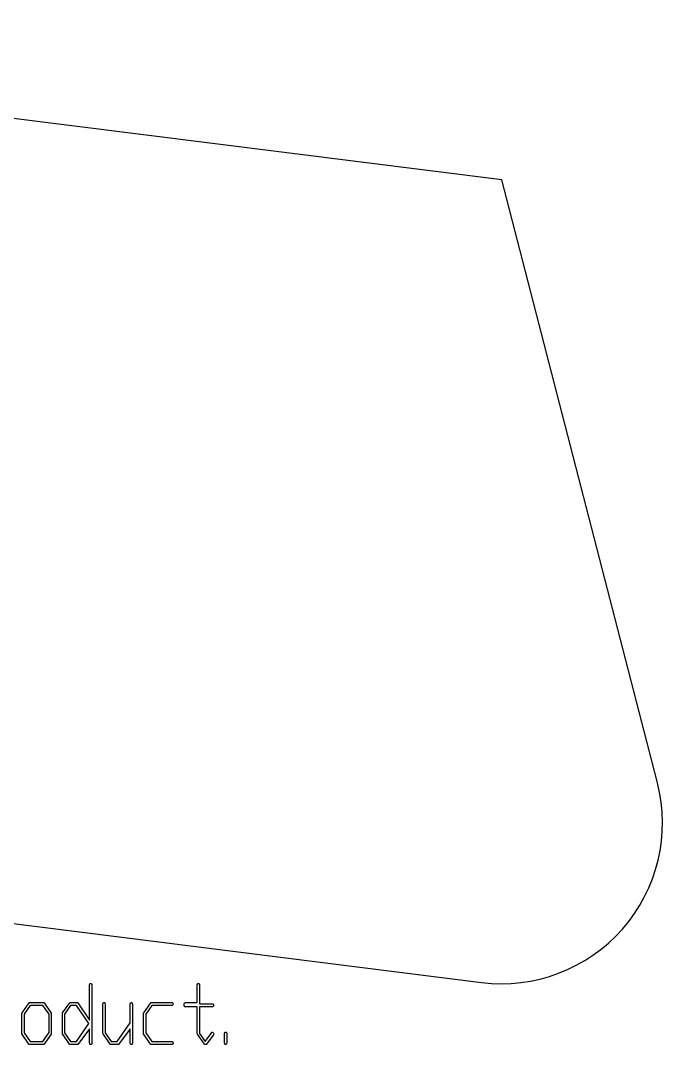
# Model space of a CAD drawing. Header units: millimetres. Extents: x -19355 to 19355, y -15837 to 11613.
# Drawn here: x 3902 to 19355, y -13078 to 11583 of the extents above; entities that cross this region are included whole.
import ezdxf

# ---------------------------------------------------------------- set-up
doc = ezdxf.new("R2010")
doc.units = ezdxf.units.MM

msp = doc.modelspace()

# ---------------------------------------------------------------- linework, layer by layer
at = {"color": 7, "linetype": 'Continuous'}
for p, q in [((15484, 7742), (-15000, 11583)), ((19232, -6774), (15484, 7742)), ((-15484, -7742), (15000, -11583))]:
    msp.add_line(p, q, dxfattribs=at)
at = {"color": 7, "linetype": 'Continuous', "flags": 128}
for points in [[(5612, -11616), (5616, -11623), (5618, -11634), (5620, -11648), (5620, -11665), (5620, -11665), (5620, -13047), (5620, -13047), (5617, -13060), (5611, -13070), (5604, -13077), (5593, -13078), (5593, -13078), (5583, -13076), (5574, -13069), (5569, -13056), (5567, -13037), (5567, -13037), (5567, -12697), (5567, -12697), (5282, -13077), (5282, -13077), (5272, -13078), (5272, -13078), (5093, -13078), (5093, -13078), (5085, -13070), (5085, -13070), (4911, -12824), (4911, -12824), (4910, -12804), (4910, -12804), (4910, -12327), (4910, -12327), (4916, -12313), (4916, -12313), (5090, -12071), (5090, -12071), (5104, -12067), (5104, -12067), (5275, -12069), (5275, -12069), (5286, -12075), (5286, -12075), (5567, -12489), (5567, -12489), (5567, -11632), (5567, -11632), (5570, -11622), (5575, -11614), (5580, -11609), (5586, -11605), (5586, -11605), (5602, -11608), (5612, -11616)], [(8204, -11617), (8207, -11625), (8210, -11636), (8211, -11651), (8212, -11670), (8212, -11670), (8212, -12102), (8212, -12102), (8531, -12102), (8531, -12102), (8539, -12107), (8545, -12113), (8549, -12121), (8552, -12132), (8552, -12132), (8550, -12147), (8543, -12160), (8538, -12166), (8529, -12170), (8519, -12172), (8506, -12173), (8506, -12173), (8212, -12173), (8212, -12173), (8212, -12811), (8212, -12811), (8351, -13002), (8351, -13002), (8506, -12790), (8506, -12790), (8513, -12785), (8521, -12784), (8521, -12784), (8531, -12786), (8542, -12795), (8549, -12808), (8552, -12825), (8552, -12825), (8549, -12843), (8549, -12843), (8370, -13075), (8370, -13075), (8364, -13078), (8354, -13078), (8354, -13078), (8343, -13078), (8343, -13078), (8333, -13067), (8333, -13067), (8160, -12830), (8160, -12830), (8158, -12811), (8158, -12811), (8158, -12173), (8158, -12173), (7862, -12173), (7862, -12173), (7856, -12172), (7851, -12167), (7847, -12159), (7843, -12148), (7843, -12148), (7840, -12133), (7839, -12120), (7839, -12120), (7841, -12101), (7846, -12083), (7852, -12076), (7860, -12071), (7871, -12068), (7886, -12067), (7886, -12067), (8158, -12067), (8158, -12067), (8158, -11633), (8158, -11633), (8161, -11622), (8166, -11614), (8171, -11609), (8179, -11605), (8179, -11605), (8194, -11608), (8204, -11617)], [(4471, -12077), (4641, -12323), (4641, -12323), (4644, -12341), (4644, -12341), (4644, -12816), (4644, -12816), (4638, -12832), (4638, -12832), (4465, -13077), (4465, -13077), (4451, -13078), (4451, -13078), (4115, -13078), (4115, -13078), (4107, -13070), (4107, -13070), (3935, -12824), (3935, -12824), (3934, -12804), (3934, -12804), (3934, -12327), (3934, -12327), (3939, -12313), (3939, -12313), (4112, -12071), (4112, -12071), (4121, -12067), (4121, -12067), (4461, -12069), (4461, -12069), (4471, -12077)], [(5931, -12078), (5935, -12085), (5937, -12096), (5939, -12110), (5940, -12128), (5940, -12128), (5940, -12798), (5940, -12798), (6087, -13007), (6087, -13007), (6229, -13007), (6229, -13007), (6543, -12560), (6543, -12560), (6543, -12097), (6543, -12097), (6546, -12087), (6551, -12078), (6557, -12072), (6565, -12067), (6565, -12067), (6576, -12069), (6589, -12077), (6589, -12077), (6592, -12084), (6594, -12095), (6596, -12109), (6596, -12127), (6596, -12127), (6596, -13046), (6596, -13046), (6593, -13060), (6588, -13070), (6580, -13077), (6570, -13078), (6570, -13078), (6559, -13076), (6551, -13069), (6545, -13056), (6543, -13037), (6543, -13037), (6543, -12697), (6543, -12697), (6258, -13077), (6258, -13077), (6248, -13078), (6248, -13078), (6069, -13078), (6069, -13078), (6061, -13070), (6061, -13070), (5889, -12824), (5889, -12824), (5886, -12804), (5886, -12804), (5886, -12093), (5886, -12093), (5889, -12084), (5894, -12077), (5899, -12071), (5907, -12067), (5907, -12067), (5921, -12069), (5931, -12078)], [(7557, -12068), (7568, -12076), (7574, -12089), (7574, -12089), (7573, -12109), (7570, -12124), (7570, -12124), (7565, -12130), (7558, -12134), (7550, -12137), (7540, -12138), (7540, -12138), (7063, -12138), (7063, -12138), (6916, -12350), (6916, -12350), (6916, -12795), (6916, -12795), (7063, -13007), (7063, -13007), (7552, -13007), (7552, -13007), (7558, -13009), (7564, -13013), (7568, -13019), (7572, -13026), (7572, -13026), (7575, -13035), (7576, -13043), (7576, -13043), (7574, -13055), (7569, -13067), (7565, -13072), (7560, -13075), (7552, -13078), (7543, -13078), (7543, -13078), (7044, -13078), (7044, -13078), (7035, -13070), (7035, -13070), (6863, -12824), (6863, -12824), (6863, -12804), (6863, -12804), (6864, -12327), (6864, -12327), (6870, -12313), (6870, -12313), (7042, -12071), (7042, -12071), (7050, -12067), (7050, -12067), (7557, -12068)], [(4591, -12351), (4443, -12138), (4443, -12138), (4135, -12138), (4135, -12138), (3987, -12349), (3987, -12349), (3987, -12794), (3987, -12794), (4135, -13007), (4135, -13007), (4443, -13007), (4443, -13007), (4591, -12792), (4591, -12792), (4591, -12351)], [(5550, -12573), (5251, -12138), (5251, -12138), (5110, -12138), (5110, -12138), (4963, -12349), (4963, -12349), (4963, -12794), (4963, -12794), (5110, -13007), (5110, -13007), (5250, -13007), (5250, -13007), (5550, -12573)], [(8861, -12787), (8864, -12794), (8866, -12804), (8868, -12818), (8868, -12834), (8868, -12834), (8868, -13048), (8868, -13048), (8864, -13062), (8855, -13075), (8855, -13075), (8850, -13077), (8842, -13078), (8842, -13078), (8830, -13076), (8822, -13070), (8819, -13065), (8817, -13057), (8816, -13048), (8815, -13036), (8815, -13036), (8815, -12804), (8815, -12804), (8818, -12792), (8823, -12783), (8830, -12778), (8838, -12777), (8838, -12777), (8851, -12779), (8861, -12787)]]:
    msp.add_lwpolyline(points, dxfattribs=at)
at = {"color": 7, "linetype": 'Continuous'}
msp.add_arc((15484, -7742), 3871, 262.8192, 14.4775, dxfattribs=at)

doc.saveas('drawing.dxf')
